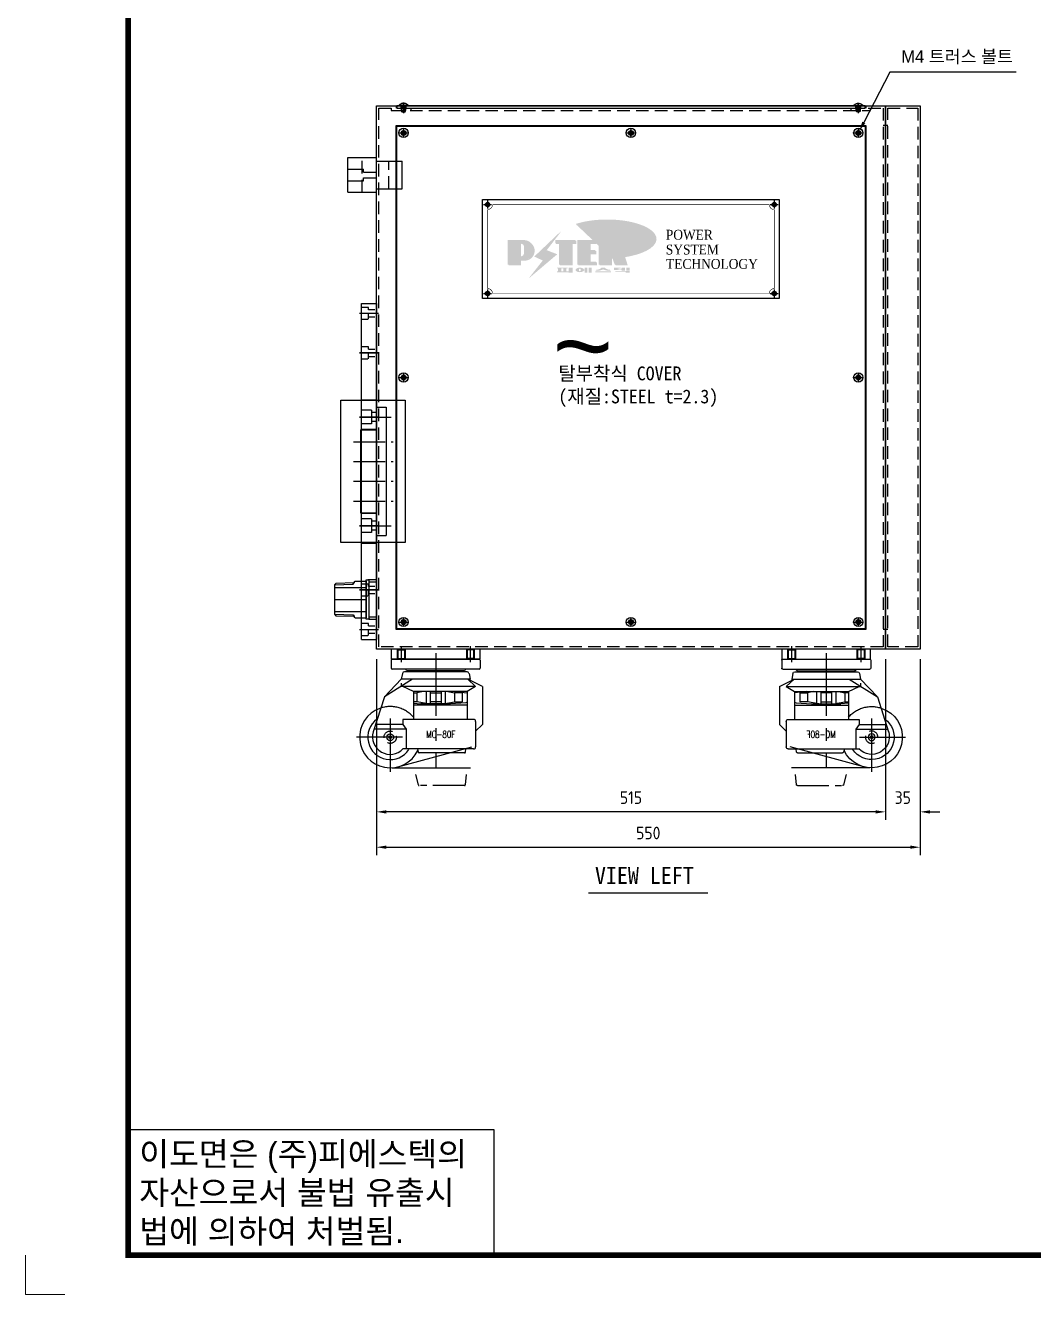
# Model space of a CAD drawing. Header units: millimetres. Extents: x 0 to 3356, y 0 to 2330.
# Drawn here: x 0 to 1020, y 0 to 1285 of the extents above; entities that cross this region are included whole.
import ezdxf
from ezdxf.enums import TextEntityAlignment as Align

# ---------------------------------------------------------------- set-up
doc = ezdxf.new("R2010")
doc.units = ezdxf.units.MM
for name, pattern in [('AM_ISO02W050', [7.5, 6, -1.5]), ('CENTER', [50.8, 31.75, -6.35, 6.35, -6.35]), ('CENTER1', [10, 7, -1, 1, -1]), ('HIDDEN', [9.525, 6.35, -3.175]), ('HIDDEN2', [0.1875, 0.125, -0.0625]), ('HIDDENX2', [19.05, 12.7, -6.35]), ('PHANTOM2', [31.75, 15.875, -3.175, 3.175, -3.175, 3.175, -3.175])]:
    doc.linetypes.add(name, pattern=pattern)
for name, color, linetype in [('3', 1, 'CENTER'), ('CENTER', 1, 'CENTER'), ('CL', 1, 'CENTER'), ('CUSHION', 3, 'Continuous'), ('FORMAT-1', 7, 'Continuous'), ('FRAME', 3, 'Continuous'), ('HANDLE', 3, 'Continuous'), ('HIDDEN', 2, 'HIDDEN2'), ('line', 3, 'Continuous'), ('PLATE', 3, 'Continuous'), ('THIN', 3, 'Continuous'), ('WHEEL', 3, 'Continuous')]:
    doc.layers.add(name, color=color, linetype=linetype)
doc.layers.add('AM_HID', color=7, linetype='AM_ISO02W050', lineweight=25)
doc.styles.add('arial_ttf', font='arial.ttf')
doc.styles.add('GDT', font='romans.shx', dxfattribs={"height": 4, "bigfont": 'WHGTXT.SHX'})
doc.styles.add('h1', font='')
doc.styles.add('HAN', font='')
doc.styles.get("Standard").update_dxf_attribs({"font": 'ISOCP.SHX', "bigfont": 'WHGTXT.SHX'})
doc.styles.add('스타일1', font='timesout.shx', dxfattribs={"bigfont": 'whgtxt.shx'})
doc.styles.get('h1').set_extended_font_data('New Gulim')
doc.styles.get('HAN').set_extended_font_data('GulimChe')
doc.dimstyles.new('PS-4', dxfattribs={"dimscale": 4, "dimtxt": 3.2, "dimasz": 2.5, "dimexe": 2, "dimexo": 2.5, "dimgap": 2, "dimtad": 1, "dimtoh": 1, "dimrnd": 0.05, "dimzin": 12, "dimdsep": 46, "dimtxsty": 'Standard', "dimcen": 0, "dimclrt": 2, "dimazin": 3, "dimtfac": 1, "dimtofl": 0, "dimtmove": 0, "dimatfit": 3, "dimfxl": 0, "dimtolj": 1, "dimtzin": 0, "dimarcsym": 0})

# ---------------------------------------------------------------- blocks, each defined once
blk = doc.blocks.new('A$C043351AE')
at = {"color": 2, "linetype": 'HIDDEN2'}
for p, q in [((65.4, 203), (63.1, 203)), ((65.4, 198), (63.1, 198)), ((65.4, -257), (63.1, -257)), ((65.4, -262), (63.1, -262))]:
    blk.add_line(p, q, dxfattribs=at)
at = {"color": 4}
blk.add_lwpolyline([(63.1, -266.5), (65.4, -266.5), (65.4, 207.5), (63.1, 207.5), (63.1, -266.5)], dxfattribs=at)
at = {"layer": 'CENTER'}
for p, q in [((68.4, 200.5), (60.1, 200.5)), ((68.4, -259.5), (60.1, -259.5))]:
    blk.add_line(p, q, dxfattribs=at)
blk = doc.blocks.new('A$C5F583DAA')
for points in [[(-23.3, 12.4, 0.414214), (-21.8, 13.9)], [(-20.8, 13.9, 0.414214), (-19.3, 12.4)], [(-21.8, 9.8, 0.414214), (-23.3, 11.4)], [(-20.8, 9.8, -0.414214), (-19.3, 11.4)]]:
    blk.add_lwpolyline(points, format="xyb")
blk.add_circle((-21.3, 11.9), 4.7)
for start, end in [(76.2259, 103.7741), (166.2259, 193.7741), (256.2259, 283.7741), (346.2259, 13.7741)]:
    blk.add_arc((-21.3, 11.9), 2.1, start, end)
at = {"layer": 'CENTER'}
for p, q in [((-21.3, 16.6), (-21.3, 7.2)), ((-26, 11.9), (-16.6, 11.9))]:
    blk.add_line(p, q, dxfattribs=at)
blk = doc.blocks.new('A$C7F6D5DB6')
at = {"color": 6, "linetype": 'PHANTOM2'}
for p, q in [((6, 10.4), (-3.4, 10.4)), ((-0.7, 8.8), (3.3, 8.8)), ((-0.7, 4.5), (3.3, 4.5))]:
    blk.add_line(p, q, dxfattribs=at)
for points in [[(6, 10.4), (6, 10.1), (-3.4, 10.1), (-3.4, 10.4, -0.470544), (6, 10.4)], [(-0.5, 10.1, -0.414214), (-0.3, 9.9), (-0.3, 9.4), (-0.7, 8.8), (-0.7, 4.5), (-0.3, 4.1), (2.9, 4.1), (3.3, 4.5), (3.3, 8.8), (2.9, 9.4), (2.9, 9.9, -0.414214), (3.1, 10.1)]]:
    blk.add_lwpolyline(points, format="xyb", dxfattribs=at)
at = {"layer": 'CENTER', "color": 6, "linetype": 'PHANTOM2'}
blk.add_line((1.3, 12.6), (1.3, 4.1), dxfattribs=at)
at = {"layer": 'THIN', "color": 6, "linetype": 'PHANTOM2'}
for p, q in [((-0.3, 4.1), (-0.3, 9.4)), ((2.9, 4.1), (2.9, 9.4))]:
    blk.add_line(p, q, dxfattribs=at)
blk = doc.blocks.new('*D61')
at = {"color": 0, "lineweight": -2}
for p, q in [((355.1, 643.2), (355.1, 480.6)), ((870.1, 643.2), (870.1, 480.6)), ((860.1, 488.6), (365.1, 488.6))]:
    blk.add_line(p, q, dxfattribs=at)
at = {"color": 0}
for points in [[(365.1, 490.2), (365.1, 486.9), (355.1, 488.6)], [(860.1, 490.2), (860.1, 486.9), (870.1, 488.6)]]:
    blk.add_solid(points, dxfattribs=at)
at = {"layer": 'Defpoints', "color": 0}
for p in [(355.1, 653.2), (870.1, 653.2), (355.1, 488.6)]:
    blk.add_point(p, dxfattribs=at)
at = {"color": 2, "insert": (612.6, 503), "char_height": 12.8, "attachment_point": 5}
blk.add_mtext('\\A1;515', dxfattribs=at)
blk = doc.blocks.new('*D62')
at = {"color": 0, "lineweight": -2}
for p, q in [((870.1, 643.2), (870.1, 480.6)), ((905.1, 643.2), (905.1, 480.6)), ((860.1, 488.6), (850.1, 488.6)), ((915.1, 488.6), (925.1, 488.6))]:
    blk.add_line(p, q, dxfattribs=at)
at = {"color": 0}
for points in [[(860.1, 490.2), (860.1, 486.9), (870.1, 488.6)], [(915.1, 490.2), (915.1, 486.9), (905.1, 488.6)]]:
    blk.add_solid(points, dxfattribs=at)
at = {"layer": 'Defpoints', "color": 0}
for p in [(870.1, 653.2), (905.1, 653.2), (905.1, 488.6)]:
    blk.add_point(p, dxfattribs=at)
at = {"color": 2, "insert": (887.6, 503), "char_height": 12.8, "attachment_point": 5}
blk.add_mtext('\\A1;35', dxfattribs=at)
blk = doc.blocks.new('*D63')
at = {"color": 0, "lineweight": -2}
for p, q in [((355.1, 643.2), (355.1, 444.8)), ((905.1, 643.2), (905.1, 444.8)), ((365.1, 452.8), (895.1, 452.8))]:
    blk.add_line(p, q, dxfattribs=at)
at = {"color": 0}
for points in [[(365.1, 454.5), (365.1, 451.2), (355.1, 452.8)], [(895.1, 454.5), (895.1, 451.2), (905.1, 452.8)]]:
    blk.add_solid(points, dxfattribs=at)
at = {"layer": 'Defpoints', "color": 0}
for p in [(355.1, 653.2), (905.1, 653.2), (905.1, 452.8)]:
    blk.add_point(p, dxfattribs=at)
at = {"color": 2, "insert": (630.1, 467.2), "char_height": 12.8, "attachment_point": 5}
blk.add_mtext('\\A1;550', dxfattribs=at)
blk = doc.blocks.new('*D68')
at = {"color": 0, "lineweight": -2}
for p, q in [((874.6, 1237.3), (848.1, 1186.4)), ((1002.4, 1237.3), (874.6, 1237.3))]:
    blk.add_line(p, q, dxfattribs=at)
at = {"color": 0}
blk.add_solid([(846.6, 1187.1), (849.6, 1185.6), (843.5, 1177.5)], dxfattribs=at)
at = {"layer": 'Defpoints', "color": 0}
for p in [(841.7, 1173.9), (843.5, 1177.5)]:
    blk.add_point(p, dxfattribs=at)
at = {"color": 2, "insert": (942.5, 1252.4), "char_height": 12.8, "attachment_point": 5}
blk.add_mtext('\\A1;{\\fGulim|b0|i0|c129|p50;M4 트러스 볼트}', dxfattribs=at)
blk = doc.blocks.new('A$C026C7292')
for p, q in [((-82.8, 78.9), (-94.2, 43.4)), ((-72.9, 6.9, -7.1), (5.6, 28))]:
    blk.add_line(p, q)
at = {"color": 3, "ltscale": 2}
for p, q in [((-53.6, 82.8), (-50, 82.8)), ((-50, 82.8), (-50, 73.8)), ((-40.6, 84.2), (-40.6, 72.2)), ((-36.5, 84.2), (-36.5, 71.8)), ((-36.5, 82.8), (-25.5, 82.8)), ((-25.5, 84.2), (-25.5, 71.8)), ((-21.3, 84.2), (-21.3, 72.2)), ((-12, 82.8), (-12, 73.8)), ((-4.2, 82.8), (-12, 82.8)), ((-4.2, 82.8), (-4.2, 73.8)), ((-50, 73.8), (-53.6, 73.8)), ((-25.5, 73.8), (-36.5, 73.8)), ((-12, 73.8), (-4.2, 73.8))]:
    blk.add_line(p, q, dxfattribs=at)
at = {"color": 1}
blk.add_line((-75, 6.9), (4.2, 6.9), dxfattribs=at)
at = {"color": 3, "ltscale": 2}
blk.add_circle((-77, 37.9, -7.1), 3.48, dxfattribs=at)
for centre, radius, start, end in [((-77, 37.9, -7.1), 31, 109.6665, 334.299), ((-77, 38.4), 17.9, 164.0573, 316.0443)]:
    blk.add_arc(centre, radius, start, end)
at = {"layer": '3', "color": 1, "linetype": 'CENTER', "ltscale": 2}
for p, q in [((-31, 123.1), (-31, 7.1)), ((-77, 56.9, -7.1), (-77, 2.7, -7.1)), ((-64.7, 37.9, -7.1), (-111.2, 37.9, -7.1))]:
    blk.add_line(p, q, dxfattribs=at)
blk.add_arc((-77, 37.9, -7.1), 31, 40.8691, 109.6665, dxfattribs=at)
at = {"layer": 'AM_HID', "linetype": 'HIDDEN', "ltscale": 2}
blk.add_circle((-77, 37.9, -7.1), 6.28, dxfattribs=at)
at = {"layer": 'CUSHION', "ltscale": 2}
for p, q in [((1, 70.3), (-53.6, 70.3)), ((-49.4, 26), (-48.6, 22.7)), ((-1, 22.8), (-0.6, 26)), ((-2, 21.9), (-47.6, 21.9))]:
    blk.add_line(p, q, dxfattribs=at)
at = {"layer": 'CUSHION', "color": 1, "linetype": 'PHANTOM2', "ltscale": 2}
for p, q in [((-51.3, 0), (-48.6, -10.3)), ((-1, -10.2), (0.2, 0)), ((-2, -11.1), (-47.6, -11.1))]:
    blk.add_line(p, q, dxfattribs=at)
at = {"layer": 'CUSHION', "ltscale": 2}
for centre, start, end in [((-47.6, 22.9), 194.5002, 270), ((-2, 22.9), 270, 353.1672)]:
    blk.add_arc(centre, 0.995, start, end, dxfattribs=at)
at = {"layer": 'CUSHION', "color": 1, "linetype": 'PHANTOM2', "ltscale": 2}
for centre, start, end in [((-47.6, -10.1), 194.5002, 270), ((-2, -10.1), 270, 353.1672)]:
    blk.add_arc(centre, 0.995, start, end, dxfattribs=at)
at = {"layer": 'Defpoints', "color": 0, "linetype": 'ByBlock', "ltscale": 2}
for p in [(-75, 116.9), (-108.1, 38.4)]:
    blk.add_point(p, dxfattribs=at)
at = {"layer": 'Defpoints', "color": 1, "linetype": 'ByBlock', "ltscale": 2}
blk.add_point((-3.3, -11.1), dxfattribs=at)
at = {"layer": 'FRAME', "ltscale": 2}
for p, q in [((0.7, 104.1), (-62.7, 104.1)), ((-54.3, 96.7), (-82.8, 78.9)), ((-65.8, 96.7), (-82.8, 78.9)), ((-64.6, 102.5), (-65.8, 96.7)), ((3.8, 96.7), (-65.8, 96.7)), ((-65.8, 92.7), (-65.8, 89.2)), ((16.3, 89.2), (1.5, 96.7)), ((1.5, 96.7), (9.4, 89.2)), ((2.7, 102.5), (3.8, 96.7)), ((3.7, 96.7), (3.7, 95.6)), ((9.4, 89.2), (-65.8, 89.2)), ((-53.6, 84.2), (-64.4, 89.2)), ((-53.6, 84.2), (-53.6, 55.8)), ((1, 84.2), (-53.6, 84.2)), ((9.4, 89.2), (1, 84.2)), ((1, 84.2), (1, 55.8)), ((16.3, 89.2), (16.3, 50.9)), ((7.4, 55.8), (-64.4, 55.8)), ((-64.4, 55.8), (-64.4, 50.9)), ((9.4, 53.9), (9.4, 28)), ((-60.9, 45.9), (-93.5, 45.9)), ((-64.4, 50.9), (-92.1, 50.9)), ((-64.4, 50.9), (-60.9, 45.9)), ((-60.9, 45.9), (-60.9, 26)), ((16.3, 50.9), (9.4, 44)), ((7.4, 26), (-64.1, 26))]:
    blk.add_line(p, q, dxfattribs=at)
blk.add_circle((-77, 37.9, -7.1), 1.39, dxfattribs=at)
for centre, start, end in [((-62.7, 102.1), 90, 168.6901), ((0.7, 102.1), 11.3099, 90), ((7.4, 53.9), 0, 90), ((7.4, 28), 270, 0)]:
    blk.add_arc(centre, 1.99, start, end, dxfattribs=at)
at = {"layer": 'HANDLE', "ltscale": 2}
for p, q in [((-51.2, 84.2), (-53.6, 83.9)), ((-43.4, 84.2), (-50, 82.8)), ((-18.6, 84.2), (-12, 82.8)), ((-10.8, 84.2), (1, 82.9)), ((-53.6, 72.3), (-45.9, 71.8)), ((-38.4, 71.8), (-50, 73.8)), ((-16.1, 71.8), (-45.9, 71.8)), ((-23.5, 71.8), (-12, 73.8)), ((-0.6, 72.8), (-16.1, 71.8)), ((1, 73.5), (-0.6, 72.8))]:
    blk.add_line(p, q, dxfattribs=at)
at = {"layer": 'HANDLE', "linetype": 'Continuous', "ltscale": 2}
for p, q in [((-37, 70.3), (-37, 71.8)), ((-25, 70.3), (-25, 71.8))]:
    blk.add_line(p, q, dxfattribs=at)
at = {"layer": 'PLATE', "ltscale": 2}
for p, q in [((-76, 115.9), (-76, 107.9)), ((13, 116.9), (-75, 116.9)), ((14, 115.9), (14, 107.9)), ((13, 106.9), (-75, 106.9)), ((-2.1, 104.9), (-59.8, 104.9))]:
    blk.add_line(p, q, dxfattribs=at)
at = {"layer": 'PLATE', "linetype": 'Continuous', "ltscale": 2}
for p, q in [((-42.9, 104.9), (-42.9, 104.1)), ((-19, 104.9), (-19, 104.1))]:
    blk.add_line(p, q, dxfattribs=at)
at = {"layer": 'PLATE', "ltscale": 2}
for centre, radius, start, end in [((-75, 115.9), 0.995, 90, 180), ((13, 115.9), 0.995, 0, 90), ((-75, 107.9), 0.995, 180, 270), ((-61.8, 105.9), 0.995, 0, 90), ((-59.8, 105.9), 0.995, 180, 270), ((-52.4, 104.7), 3.55, 175.3627, 188.5377), ((-52.4, 104.7), 3.55, 351.4623, 4.6373), ((-9.6, 104.7), 3.55, 175.3627, 188.5377), ((-9.6, 104.7), 3.55, 351.4623, 4.6373), ((-2.1, 105.9), 0.995, 270, 0), ((-0.1, 105.9), 0.995, 90, 180), ((13, 107.9), 0.995, 270, 0)]:
    blk.add_arc(centre, radius, start, end, dxfattribs=at)
at = {"layer": 'WHEEL', "ltscale": 2}
blk.add_arc((-77, 37.9, -7.1), 22.7, 126.1951, 326.7533, dxfattribs=at)
at = {"layer": 'PLATE', "color": 4, "ltscale": 2, "style": 'GDT', "width": 0.75}
blk.add_text('MC-80F', height=7.11, dxfattribs=at).set_placement((-25.8, 40.8), align=Align.MIDDLE_CENTER)
blk = doc.blocks.new('DFHFGJJJJKK')
at = {"color": 1, "linetype": 'CENTER1'}
for p, q in [((10646, 10464.6), (10654.5, 10464.6)), ((10650.3, 10468.9), (10650.3, 10460.4)), ((10876, 10464.6), (10884.5, 10464.6)), ((10880.3, 10468.9), (10880.3, 10460.4)), ((11106, 10464.6), (11114.5, 10464.6)), ((11110.3, 10468.9), (11110.3, 10460.4)), ((10646, 10217.1), (10654.5, 10217.1)), ((10650.3, 10221.4), (10650.3, 10212.9)), ((11106, 10217.1), (11114.5, 10217.1)), ((11110.3, 10221.4), (11110.3, 10212.9)), ((10646, 9969.6), (10654.5, 9969.6)), ((10650.3, 9973.9), (10650.3, 9965.4)), ((10876, 9969.6), (10884.5, 9969.6)), ((10880.3, 9973.9), (10880.3, 9965.4)), ((11106, 9969.6), (11114.5, 9969.6)), ((11110.3, 9973.9), (11110.3, 9965.4))]:
    blk.add_line(p, q, dxfattribs=at)
at = {"color": 4}
blk.add_lwpolyline([(10643.3, 10471.6), (11117.3, 10471.6), (11117.3, 9962.6), (10643.3, 9962.6)], close=True, dxfattribs=at)
for centre in [(10650.3, 10464.6), (10880.3, 10464.6), (11110.3, 10464.6), (10650.3, 10217.1), (11110.3, 10217.1), (10650.3, 9969.6), (10880.3, 9969.6), (11110.3, 9969.6)]:
    blk.add_circle(centre, 2.5, dxfattribs=at)
at = {"style": 'arial_ttf'}
blk.add_text('~', height=75, dxfattribs=at).set_placement((10801, 10212.2, 0))
at = {"color": 2, "insert": (10806.8, 10228.3), "char_height": 14, "attachment_point": 1, "style": 'HAN'}
blk.add_mtext_dynamic_manual_height_columns('탈부착식 COVER\\P(재질:STEEL t=2.3)', width=286.35, gutter_width=12.5, heights=[0], dxfattribs=at)
blk = doc.blocks.new('A$C5A1A58D8')
at = {"color": 2, "linetype": 'HIDDENX2'}
for p, q in [((-4, 10), (-4, 0)), ((-3.3, 9.3), (-3.3, 0.7)), ((3.3, 9.3), (3.3, 0.7)), ((4, 10), (4, 0)), ((66, 10), (66, 0)), ((66.7, 9.3), (66.7, 0.7)), ((73.3, 9.3), (73.3, 0.7)), ((74, 10), (74, 0))]:
    blk.add_line(p, q, dxfattribs=at)
at = {"color": 3}
blk.add_lwpolyline([(-10, 0), (80, 0), (80, 10), (-10, 10)], close=True, dxfattribs=at)
at = {"color": 2, "linetype": 'HIDDENX2'}
for points in [[(-4, 10), (-3.3, 9.3), (3.3, 9.3), (4, 10)], [(-4, 0), (-3.3, 0.7), (3.3, 0.7), (4, 0)], [(74, 10), (73.3, 9.3), (66.7, 9.3), (66, 10)], [(74, 0), (73.3, 0.7), (66.7, 0.7), (66, 0)]]:
    blk.add_lwpolyline(points, dxfattribs=at)
at = {"layer": 'CENTER'}
for p, q in [((0, 13), (0, -3)), ((70, 13), (70, -3))]:
    blk.add_line(p, q, dxfattribs=at)
blk = doc.blocks.new('A$C59FC7B5B')
at = {"layer": 'line'}
h = blk.add_hatch(color=140, dxfattribs=at)
edge = h.paths.add_edge_path()
edge.add_ellipse((-169.1, -34.8), major_axis=(-50, 0), ratio=0.39426, start_angle=111.5127, end_angle=334.469)
edge.add_ellipse((-175.1, -36.4), major_axis=(-46.3, 0), ratio=0.40699, start_angle=121.3066, end_angle=327.7437, ccw=False)
edge.add_line((-151, -52.5), (-150.8, -53.2))
h = blk.add_hatch(color=1, dxfattribs=at)
h.paths.add_polyline_path([(-257.2, -55.9), (-253.3, -55.9, 1), (-253.3, -35.9), (-269.7, -35.9), (-269.7, -60.9), (-257.2, -60.9)])
h.paths.add_polyline_path([(-257.2, -52.4), (-257.2, -39.2), (-256.5, -39.2, -0.414214), (-253.2, -42.5), (-253.2, -49.1, -0.414214), (-256.5, -52.4)], flags=16)
h.paths.add_polyline_path([(-205, -39.2), (-201.2, -39.2), (-201.2, -35.9), (-221.6, -35.9), (-221.6, -39.2), (-217.7, -39.2), (-217.7, -60.9), (-205, -60.9)])
h.paths.add_polyline_path([(-186.6, -49.6), (-180.9, -49.6), (-180.9, -46.1), (-186.6, -46.1), (-186.6, -39.2), (-180.9, -39.2), (-180.9, -35.9), (-199.1, -35.9), (-199.1, -60.9), (-180.2, -60.9), (-180.2, -57.6), (-186.6, -57.6)])
h.paths.add_polyline_path([(-165.1, -50.3), (-161.4, -60.9), (-149.1, -60.9), (-155.4, -40.7), (-149.3, -35.9), (-155.1, -35.9), (-165.1, -42.3), (-165.1, -35.9), (-177.7, -35.9), (-177.7, -60.9), (-165.1, -60.9)])
h = blk.add_hatch(color=250, dxfattribs=at)
h.paths.add_polyline_path([(-256.3, -40), (-255.6, -40, -0.129793), (-254, -40.4, 0.221832), (-256.5, -39.2), (-257.2, -39.2), (-257.2, -52.4), (-256.5, -52.4, 0.02048), (-256.3, -52.4)], flags=17)
h.paths.add_polyline_path([(-256.3, -56.7), (-252.4, -56.7, 0.72362), (-246.5, -38.6, -0.679777), (-253.3, -55.9), (-257.2, -55.9), (-257.2, -60.9), (-268.8, -60.9), (-268.8, -61.6), (-256.3, -61.6)])
h.paths.add_polyline_path([(-234.2, -56.6), (-248.1, -74.2), (-246.4, -72.8), (-233.3, -56.2), (-242, -52.2), (-217.5, -28.9), (-216.2, -27.3), (-242.8, -52.6)])
h.paths.add_polyline_path([(-220.7, -39.2), (-220.7, -40), (-217.7, -40), (-217.7, -39.2)], flags=17)
h.paths.add_polyline_path([(-204.1, -40), (-200.3, -40), (-200.3, -36.6), (-201.2, -36.6), (-201.2, -39.2), (-205, -39.2), (-205, -60.9), (-216.8, -60.9), (-216.8, -61.6), (-204.1, -61.6)])
h.paths.add_polyline_path([(-180, -46.8), (-180.9, -46.8), (-180.9, -49.6), (-186.6, -49.6), (-186.6, -57.6), (-185.7, -57.6), (-185.7, -50.3), (-180, -50.3)])
h.paths.add_polyline_path([(-179.3, -58.3), (-180.2, -58.3), (-180.2, -60.9), (-198.2, -60.9), (-198.2, -61.6), (-179.3, -61.6)])
h.paths.add_polyline_path([(-180, -36.6), (-180.9, -36.6), (-180.9, -39.2), (-186.6, -39.2), (-186.6, -46.1), (-185.7, -46.1), (-185.7, -40), (-180, -40)])
h.paths.add_polyline_path([(-164.2, -36.6), (-165.1, -36.6), (-165.1, -42.3), (-164.2, -41.7)])
h.paths.add_polyline_path([(-164.2, -52.8), (-165.1, -50.3), (-165.1, -60.9), (-176.8, -60.9), (-176.8, -61.6), (-164.2, -61.6)])
h.paths.add_polyline_path([(-148.4, -36.6), (-150.3, -36.6), (-155.4, -40.7), (-149.1, -60.9), (-160.7, -60.9), (-160.5, -61.6), (-148.2, -61.6), (-154.5, -41.5)])
blk.add_hatch(color=5, dxfattribs=at).paths.add_polyline_path([(-219.6, -50.3), (-230.2, -46.1), (-215.4, -26.9), (-242, -52.2), (-233.3, -56.2), (-247.3, -73.8)])
h = blk.add_hatch(color=250, dxfattribs=at)
edge = h.paths.add_edge_path()
edge.add_ellipse((-196.7, -66.1), major_axis=(-4.29, 0), ratio=0.526336, start_angle=192.2456, end_angle=269.0748)
edge.add_line((-196.7, -63.9), (-196.8, -63.9))
edge.add_ellipse((-196.7, -66.1), major_axis=(-4.29, 0), ratio=0.526336, start_angle=270.9252, end_angle=449.0748)
edge.add_line((-196.8, -68.4), (-196.7, -68.4))
edge.add_ellipse((-196.7, -66.1), major_axis=(-4.29, 0), ratio=0.526336, start_angle=450.9252, end_angle=527.7544)
edge.add_line((-192.5, -66.6), (-191.8, -66.6))
edge.add_line((-191.8, -66.6), (-191.8, -69))
edge.add_line((-191.8, -69), (-189.1, -69))
edge.add_line((-189.1, -69), (-189.1, -63.9))
edge.add_line((-189.1, -63.9), (-191.8, -63.9))
edge.add_line((-191.8, -63.9), (-191.8, -65.7))
edge.add_line((-191.8, -65.7), (-192.5, -65.7))
h.paths.add_polyline_path([(-195.8, -65.8), (-195.8, -66.5, -1), (-197.7, -66.5), (-197.7, -65.8, -1)], flags=16)
h.paths.add_polyline_path([(-184.6, -63.9), (-187.6, -63.9), (-187.6, -69), (-184.6, -69)])
h.paths.add_polyline_path([(-174.9, -63.9), (-174.9, -64.2, -0.157169), (-181.2, -66.1), (-179.8, -66.9, 0.128407), (-173.1, -65.6, 0.128407), (-166.4, -66.9), (-165, -66.1, -0.157169), (-171.3, -64.2), (-171.3, -63.9)])
h.paths.add_polyline_path([(-165.3, -68.4), (-165.3, -67.6), (-180.9, -67.6), (-180.9, -68.4)])
h.paths.add_polyline_path([(-162.3, -63.9), (-162.3, -65.7, 0.414214), (-161.7, -66.3), (-154.3, -66.3), (-154.3, -66.8), (-150.9, -66.8), (-150.9, -63.9), (-154.3, -63.9), (-154.3, -65), (-155.5, -65), (-155.5, -65.4), (-154.3, -65.4), (-154.3, -65.7), (-158.5, -65.7), (-158.5, -65.4), (-156.6, -65.4), (-156.6, -65), (-158.5, -65), (-158.5, -64.6), (-155.5, -64.6), (-155.5, -63.9)])
h.paths.add_polyline_path([(-149.8, -63.9), (-149.8, -66.8), (-146.4, -66.8), (-146.4, -63.9)])
h.paths.add_polyline_path([(-146.4, -69), (-146.4, -67.2), (-160.9, -67.2), (-160.9, -67.8), (-150.4, -67.8), (-150.4, -69)])
h.paths.add_polyline_path([(-208, -63.9), (-208, -67.6), (-210.2, -67.6), (-210.2, -64.6), (-209.1, -64.6), (-209.1, -63.9), (-219.8, -63.9), (-219.8, -64.6), (-218.8, -64.6), (-218.8, -67.6), (-219.8, -67.6), (-219.8, -68.4), (-208, -68.4), (-208, -69), (-203.9, -69), (-203.9, -63.9)])
h.paths.add_polyline_path([(-213.5, -64.6), (-215.4, -64.6), (-215.4, -67.6), (-213.5, -67.6)], flags=17)
for p, q in [((-295, 5), (5, 5)), ((-295, -95), (-295, 5)), ((5, 5), (5, -95)), ((5, -95), (-295, -95))]:
    blk.add_line(p, q)
at = {"const_width": 0.6}
for points in [[(-290, -5, 0.414214), (-285, 0, -12.438297)], [(0, -5, -0.414214), (-5, 0, 12.438297)], [(-285, -90, 0.414214), (-290, -85, 2.414214)], [(-5, -90, -0.414214), (0, -85, -2.414214)]]:
    blk.add_lwpolyline(points, format="xyb", dxfattribs=at)
for points in [[(-5, 0), (-285, 0)], [(-290, -5), (-290, -85)], [(0, -5), (0, -85)], [(-285, -90), (-5, -90)]]:
    blk.add_lwpolyline(points, dxfattribs=at)
for centre in [(-290, 0), (0, 0), (-290, -90), (0, -90)]:
    blk.add_circle(centre, 2.25)
at = {"style": '스타일1', "oblique": 0.9, "width": 0.9}
for s, p in [('POWER', (-109.8, -35.5)), ('SYSTEM', (-109.8, -50.5)), ('TECHNOLOGY', (-109.6, -65))]:
    blk.add_text(s, height=10, dxfattribs=at).set_placement(p)
blk = doc.blocks.new('A$C4D880E44')
at = {"color": 2}
for p, q in [((0, 31.5), (-26, 31.5)), ((-26, 3.5), (-26, 31.5)), ((29, 35), (0, 35)), ((0, 20.5), (0, 35)), ((29, 0), (29, 35)), ((13, 20.25), (0, 20.25)), ((13, 14.75), (0, 14.75)), ((0, 0), (0, 14.5)), ((29, 23.5), (13, 23.5)), ((13, 20.25), (13, 23.5)), ((13, 11.5), (13, 14.75)), ((0, 3.5), (-26, 3.5)), ((29, 0), (0, 0)), ((29, 11.5), (13, 11.5))]:
    blk.add_line(p, q, dxfattribs=at)
at = {"color": 1, "linetype": 'HIDDENX2'}
for p, q in [((-12.5, 3.5), (-12.5, 31.5)), ((14.5, 0), (14.5, 35))]:
    blk.add_line(p, q, dxfattribs=at)
blk = doc.blocks.new('A$C641273F9')
at = {"color": 30}
for p, q in [((-330, 15), (-330, 0)), ((10, 15), (-330, 15)), ((-232.5, 15), (-232.5, 0)), ((-202.5, 0), (-202.5, 15)), ((-117.5, 0), (-117.5, 15)), ((-87.5, 15), (-87.5, 0)), ((10, 15), (10, 0)), ((-330, 0), (10, 0))]:
    blk.add_line(p, q, dxfattribs=at)
at = {"color": 2, "linetype": 'HIDDEN'}
for p, q in [((-326, 8), (-326, 15)), ((-314, 15), (-314, 8)), ((-286, 8), (-286, 15)), ((-274, 15), (-274, 8)), ((-46, 8), (-46, 15)), ((-34, 15), (-34, 8)), ((-6, 8), (-6, 15)), ((6, 15), (6, 8)), ((-314, 8), (-326, 8)), ((-323.75, 8), (-323.75, 0)), ((-316.25, 8), (-316.25, 0)), ((-274, 8), (-286, 8)), ((-283.75, 8), (-283.75, 0)), ((-276.25, 8), (-276.25, 0)), ((-34, 8), (-46, 8)), ((-43.75, 8), (-43.75, 0)), ((-36.25, 8), (-36.25, 0)), ((6, 8), (-6, 8)), ((-3.75, 8), (-3.75, 0)), ((3.75, 8), (3.75, 0))]:
    blk.add_line(p, q, dxfattribs=at)
at = {"color": 2}
for p, q in [((-222, 5), (-222, 15)), ((-208, 5), (-208, 15)), ((-112, 5), (-112, 15)), ((-98, 5), (-98, 15)), ((-222, 5), (-208, 5)), ((-219.5, 0), (-219.5, 5)), ((-210.5, 0), (-210.5, 5)), ((-112, 5), (-98, 5)), ((-109.5, 0), (-109.5, 5)), ((-100.5, 0), (-100.5, 5))]:
    blk.add_line(p, q, dxfattribs=at)
at = {"layer": 'CL'}
for p, q in [((-320, 17), (-320, -2)), ((-280, 17), (-280, -2)), ((-280, -1.8), (-280, 17)), ((-215, 17), (-215, -2)), ((-215, -1.8), (-215, 17)), ((-105, 17), (-105, -2)), ((-105, -1.8), (-105, 17)), ((-40, 17), (-40, -2)), ((-40, -1.8), (-40, 17)), ((0, 17), (0, -2))]:
    blk.add_line(p, q, dxfattribs=at)
blk = doc.blocks.new('A$C06F46A56')
at = {"color": 6, "linetype": 'CENTER'}
for p, q in [((5, 0), (-15, 0)), ((23, -25), (-17, -25)), ((23, -45), (-17, -45)), ((23, -65), (-17, -65)), ((23, -85), (-17, -85)), ((5, -110), (-15, -110))]:
    blk.add_line(p, q, dxfattribs=at)
at = {"color": 1}
for p, q in [((0, 10), (-10, 10)), ((-10, 10), (-10, -120)), ((0, -13), (0, 10)), ((16, -13), (0, -13)), ((16, -13), (16, -97)), ((0, -97), (0, -120)), ((16, -97), (0, -97)), ((0, -120), (-10, -120))]:
    blk.add_line(p, q, dxfattribs=at)
blk = doc.blocks.new('A$C651C04BD')
for points in [[(7.5, 39), (6.5, 40), (8.5, 40)], [(8.5, 0), (7.5, 1), (6.5, 0)]]:
    blk.add_hatch(color=256).paths.add_polyline_path(points)
for p, q in [((6.5, 40), (8.5, 40)), ((10.5, 38.5), (10.5, 1.5)), ((21.5, 38.5), (10.5, 38.5)), ((42.5, 32), (10.5, 32)), ((22.5, 37.5), (22.5, 36.9248)), ((22.5, 36.9248), (40.9732, 36.3475)), ((23.3695, 35.4186), (23.3695, 36.8976)), ((40.9732, 36.3475), (42.5, 34.8208)), ((42.5, 34.8208), (42.5, 5.1791)), ((6.5, 0), (8.5, 0)), ((42.5, 8), (10.5, 8)), ((21.5, 1.5), (10.5, 1.5)), ((40.9732, 3.6524), (22.5, 3.0751)), ((22.5, 3.0751), (22.5, 2.5)), ((23.3695, 4.5813), (23.3695, 3.1023)), ((42.5, 5.1791), (40.9732, 3.6524))]:
    blk.add_line(p, q)
for points in [[(0, 40), (7.5, 40), (7.5, 0), (0, 0)], [(7.5, 40), (7.5, 0), (10.5, 0), (10.5, 40), (7.5, 40)]]:
    blk.add_lwpolyline(points)
for centre, start, end in [((21.5, 37.5), 0, 90), ((21.5, 2.5), 270, 0)]:
    blk.add_arc(centre, 1, start, end)
at = {"layer": 'CENTER'}
blk.add_line((42.5, 20), (10.5, 20), dxfattribs=at)
at = {"layer": 'HIDDEN', "linetype": 'HIDDENX2'}
for p, q in [((0, 37.7), (7.5, 37.7)), ((0, 2.3), (7.5, 2.3))]:
    blk.add_line(p, q, dxfattribs=at)
at = {"layer": 'THIN'}
for p, q in [((23.3695, 35.4186), (22.5, 36.9248)), ((42.5, 34.8208), (23.3695, 35.4186)), ((23.3695, 4.5813), (22.5, 3.0751)), ((42.5, 5.1791), (23.3695, 4.5813))]:
    blk.add_line(p, q, dxfattribs=at)
blk = doc.blocks.new('t3')
for p, q in [((0, 15.88), (46.25, 15.88)), ((0, 15.88), (0, 0)), ((46.25, 15.88), (46.25, 0)), ((0, 0), (46.25, 0))]:
    blk.add_line(p, q)
at = {"color": 1, "style": 'h1'}
for s, p in [('이도면은 (주)피에스텍의', (1.4, 11.29)), ('자산으로서 불법 유출시', (1.4, 6.41)), ('법에 의하여 처벌됨.', (1.4, 1.52))]:
    blk.add_text(s, height=3, dxfattribs=at).set_placement(p)
blk = doc.blocks.new('format-3')
at = {"color": 3, "lineweight": 9}
for p in [(0, 5), (5, 0)]:
    blk.add_line(p, (0, 0), dxfattribs=at)
at = {"layer": 'FORMAT-1', "const_width": 0.7}
blk.add_lwpolyline([(13, 5), (13, 286.3), (414.5, 286.3), (414.5, 5)], close=True, dxfattribs=at)
blk.add_blockref('t3', (13, 5))
at = {"style": 'HAN'}
for tag, height, p in [('MODEL-NAME', 3, (386.1, 31.53)), ('SCALE', 2.7, (320.81, 26.29)), ('PART-NAME', 3, (386.1, 26.29)), ('PART-NO', 3, (386.1, 21.01)), ('DRA-BY', 3, (260.72, 19.44)), ('CH-BY', 3, (277.21, 19.44)), ('APP-BY', 3, (293.7, 19.44)), ('관련업체', 3, (333.52, 9.26)), ('DRA-DATE', 2.5, (260.72, 7.47)), ('CH-DATE', 2.5, (277.21, 7.47)), ('APP-DATE', 2.5, (293.7, 7.47))]:
    blk.add_attdef(tag, text='', height=height, dxfattribs=at).set_placement(p, align=Align.MIDDLE_CENTER)

msp = doc.modelspace()

# ---------------------------------------------------------------- linework, layer by layer
at = {"color": 2, "linetype": 'HIDDENX2'}
for p, q in [((375.075, 1203.204), (375.075, 1200.904)), ((850.075, 1203.204), (850.075, 1200.904)), ((872.375, 1183.204), (867.775, 1183.204)), ((872.375, 673.204), (867.775, 673.204))]:
    msp.add_line(p, q, dxfattribs=at)
at = {"color": 2, "linetype": 'HIDDEN2'}
for p, q in [((390.075, 1200.904), (390.075, 1198.604)), ((835.075, 1200.904), (835.075, 1198.604))]:
    msp.add_line(p, q, dxfattribs=at)
msp.add_line((569.624, 406.783), (690.526, 406.783))
at = {"color": 3}
for points in [[(355.075, 653.204), (355.075, 1203.204), (870.075, 1203.204), (870.075, 653.204)], [(375.075, 673.204), (375.075, 1183.204), (850.075, 1183.204), (850.075, 673.204)]]:
    msp.add_lwpolyline(points, close=True, dxfattribs=at)
at = {"color": 2, "linetype": 'HIDDENX2'}
for points in [[(357.375, 655.504), (357.375, 1200.904), (867.775, 1200.904), (867.775, 655.504)], [(872.375, 655.504), (872.375, 1200.904), (902.775, 1200.904), (902.775, 655.504)]]:
    msp.add_lwpolyline(points, close=True, dxfattribs=at)
msp.add_lwpolyline([(370.075, 1200.904), (370.075, 1198.604), (855.075, 1198.604), (855.075, 1200.904)], dxfattribs=at)
at = {"color": 2, "linetype": 'HIDDEN2'}
for points in [[(380.953, 1198.604), (380.953, 1200.904)], [(384.196, 1200.904), (384.196, 1198.604)], [(840.953, 1200.904), (840.953, 1198.604)], [(844.196, 1198.604), (844.196, 1200.904)]]:
    msp.add_lwpolyline(points, dxfattribs=at)
at = {"color": 3}
msp.add_lwpolyline([(870.075, 653.204), (870.075, 1203.204), (905.075, 1203.204), (905.075, 653.204), (870.075, 653.204)], dxfattribs=at)
msp.add_lwpolyline([(384.075, 761.204), (319.075, 761.204), (319.075, 905.204), (384.075, 905.204)], close=True)
for centre in [(382.575, 1175.704), (612.575, 1175.704), (842.575, 1175.704), (382.575, 680.704), (612.575, 680.704), (842.575, 680.704)]:
    msp.add_circle(centre, 1.621)
for centre in [(467.575, 1103.204), (757.575, 1103.204), (467.575, 1013.204), (757.575, 1013.204)]:
    msp.add_circle(centre, 1.6, dxfattribs=at)
for centre in [(467.575, 1103.204), (757.575, 1103.204), (467.575, 1013.204), (757.575, 1013.204)]:
    msp.add_arc(centre, 2, 259.353812, 193.715803)
at = {"layer": 'CENTER'}
for p, q in [((382.575, 1203.904), (382.575, 1195.604)), ((842.575, 1203.904), (842.575, 1195.604)), ((379.422, 1175.704), (385.727, 1175.704)), ((382.575, 1172.552), (382.575, 1178.856)), ((609.422, 1175.704), (615.727, 1175.704)), ((612.575, 1172.552), (612.575, 1178.856)), ((839.422, 1175.704), (845.727, 1175.704)), ((842.575, 1172.552), (842.575, 1178.856)), ((382.575, 677.552), (382.575, 683.856)), ((612.575, 677.552), (612.575, 683.856)), ((842.575, 677.552), (842.575, 683.856)), ((379.422, 680.704), (385.727, 680.704)), ((609.422, 680.704), (615.727, 680.704)), ((839.422, 680.704), (845.727, 680.704))]:
    msp.add_line(p, q, dxfattribs=at)
at = {"layer": 'CENTER', "linetype": 'CENTER', "ltscale": 3}
for p, q in [((467.575, 1107.305), (467.575, 1099.102)), ((757.575, 1107.305), (757.575, 1099.102)), ((463.473, 1103.204), (471.676, 1103.204)), ((753.473, 1103.204), (761.676, 1103.204)), ((467.575, 1017.305), (467.575, 1009.102)), ((757.575, 1017.305), (757.575, 1009.102)), ((463.473, 1013.204), (471.676, 1013.204)), ((753.473, 1013.204), (761.676, 1013.204))]:
    msp.add_line(p, q, dxfattribs=at)
at = {"layer": 'THIN', "color": 2, "linetype": 'HIDDEN2'}
for points in [[(380.575, 1198.604), (380.575, 1200.904)], [(384.575, 1200.904), (384.575, 1198.604)], [(840.575, 1200.904), (840.575, 1198.604)], [(844.575, 1198.604), (844.575, 1200.904)]]:
    msp.add_lwpolyline(points, dxfattribs=at)
at = {"layer": 'THIN'}
for centre in [(382.575, 1175.704), (612.575, 1175.704), (842.575, 1175.704), (382.575, 680.704), (612.575, 680.704), (842.575, 680.704)]:
    msp.add_arc(centre, 2, 345, 255, dxfattribs=at)

# ---------------------------------------------------------------- block references
at = {"xscale": 8, "yscale": 8, "zscale": 8}
msp.add_blockref('format-3', (0, 0, 0), dxfattribs=at)
at = {"rotation": 270}
msp.add_blockref('A$C043351AE', (642.099, 1266.296), dxfattribs=at)
for name, p in [('A$C7F6D5DB6', (381.273, 1193.121)), ('DFHFGJJJJKK', (-10267.679, -9288.923)), ('A$C5F583DAA', (403.877, 1163.839)), ('A$C5F583DAA', (633.877, 1163.839)), ('A$C5F583DAA', (863.877, 1163.839)), ('A$C59FC7B5B', (757.575, 1103.204)), ('A$C5F583DAA', (403.877, 916.339)), ('A$C5F583DAA', (863.877, 916.339)), ('A$C5F583DAA', (403.877, 668.839)), ('A$C5F583DAA', (633.877, 668.839)), ('A$C5F583DAA', (863.877, 668.839)), ('A$C5A1A58D8', (380.075, 643.204)), ('A$C5A1A58D8', (775.075, 643.204)), ('A$C026C7292', (446.06, 526.269))]:
    msp.add_blockref(name, p)
at = {"xscale": -1}
for name, p in [('A$C7F6D5DB6', (843.876, 1193.121)), ('A$C4D880E44', (355.075, 1115.704)), ('A$C06F46A56', (355.075, 888.204)), ('A$C651C04BD', (355.075, 683.504)), ('A$C026C7292', (779.089, 526.269))]:
    msp.add_blockref(name, p, dxfattribs=at)
at = {"xscale": -1, "rotation": 90}
msp.add_blockref('A$C641273F9', (355.075, 673.204), dxfattribs=at)

# ---------------------------------------------------------------- texts
at = {"color": 2, "style": 'HAN'}
msp.add_text('VIEW LEFT', height=17.1993, dxfattribs=at).set_placement((576.149, 415.633))

# ---------------------------------------------------------------- dimensions: what is measured, and where the dimension line sits
dim = msp.add_diameter_dim_2p(p1=(841.652, 1173.929), p2=(843.497, 1177.478), text='{\\fGulim|b0|i0|c129|p50;M4 트러스 볼트}', dimstyle='PS-4')
dim.commit()
dim.dimension.update_dxf_attribs({"geometry": '*D68', "text_midpoint": (942.499, 1237.251), "dimtype": 163})
for base, p1, p2, picture, middle in [((355.075, 488.552), (870.075, 653.204), (355.075, 653.204), '*D61', (612.575, 502.952)), ((905.075, 452.847), (355.075, 653.204), (905.075, 653.204), '*D63', (630.075, 467.247)), ((905.075, 488.552), (870.075, 653.204), (905.075, 653.204), '*D62', (887.575, 502.952))]:
    dim = msp.add_linear_dim(base=base, p1=p1, p2=p2, dimstyle='PS-4')
    dim.commit()
    dim.dimension.update_dxf_attribs({"geometry": picture, "text_midpoint": middle})

doc.saveas('drawing.dxf')
